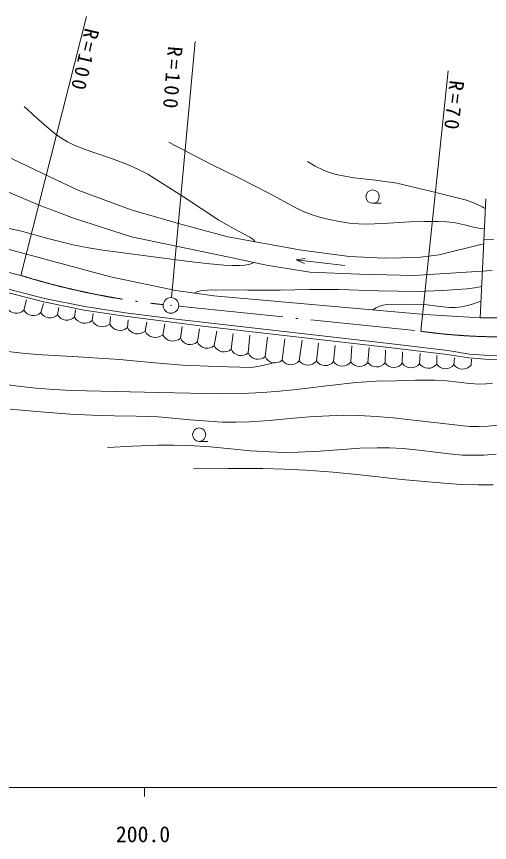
# Model space of a CAD drawing. Units: millimetres, scale not verified. Extents: x 61277 to 701277, y 6480 to 366480.
# Drawn here: x 274595 to 328876, y 185194 to 279900 of the extents above; entities that cross this region are included whole.
import ezdxf
from ezdxf.enums import TextEntityAlignment as Align

# ---------------------------------------------------------------- set-up
doc = ezdxf.new("R2010")
doc.units = ezdxf.units.MM
doc.header["$LTSCALE"] = 1000
doc.linetypes.add('LONG_DASHED_DOTTED', pattern=[15.25, 12, -1.5, 0.25, -1.5])
doc.layers.add('S-SUV', color=7, linetype='Continuous', lineweight=13)
doc.styles.add('ＭＳ ゴシック', font='')
doc.styles.get('ＭＳ ゴシック').set_extended_font_data('MS Gothic')

msp = doc.modelspace()

# ---------------------------------------------------------------- linework, layer by layer
at = {"layer": 'S-SUV'}
for p, q in [((275086, 250210), (282643, 279900)), ((295114, 277017), (292397, 247669)), ((324147, 273666), (321000, 243810)), ((276899, 268292), (275479, 269595)), ((278328, 267011), (276899, 268292)), ((279042, 266430), (278328, 267011)), ((279782, 265905), (279042, 266430)), ((280441, 265516), (279782, 265905)), ((281122, 265185), (280441, 265516)), ((282351, 264700), (281122, 265185)), ((292768, 265125), (292072, 265498)), ((283594, 264275), (282351, 264700)), ((285483, 263628), (283594, 264275)), ((293456, 264758), (292768, 265125)), ((296812, 263026), (293456, 264758)), ((274007, 263628), (278585, 261428)), ((287344, 262927), (285483, 263628)), ((288525, 262409), (287344, 262927)), ((289679, 261837), (288525, 262409)), ((300183, 261353), (296812, 263026)), ((307979, 263268), (308886, 262752)), ((308886, 262752), (309825, 262287)), ((278585, 261428), (281737, 259941)), ((293762, 259217), (289679, 261837)), ((309825, 262287), (310530, 262016)), ((310530, 262016), (311267, 261798)), ((311267, 261798), (312277, 261577)), ((312277, 261577), (313310, 261414)), ((313310, 261414), (315777, 261129)), ((303465, 259676), (300183, 261353)), ((315777, 261129), (318224, 260787)), ((318224, 260787), (322241, 259847)), ((273153, 260001), (277197, 258276)), ((281737, 259941), (287742, 257741)), ((306726, 257943), (303465, 259676)), ((322241, 259847), (326253, 258846)), ((297808, 256550), (293762, 259217)), ((326253, 258846), (327160, 258484)), ((328456, 258984), (327818, 245350)), ((277197, 258276), (281240, 256730)), ((287742, 257741), (293451, 256076)), ((307621, 257524), (306726, 257943)), ((315465, 258481), (316460, 258481)), ((327160, 258484), (328046, 258065)), ((328046, 258065), (328225, 257975)), ((328225, 257975), (328404, 257883)), ((259132, 257095), (285392, 250063)), ((281240, 256730), (287781, 254649)), ((308539, 257160), (307621, 257524)), ((309511, 256854), (308539, 257160)), ((310494, 256608), (309511, 256854)), ((270280, 256325), (275159, 255285)), ((293451, 256076), (298862, 254649)), ((299573, 255552), (297808, 256550)), ((311654, 256380), (310494, 256608)), ((312810, 256213), (311654, 256380)), ((313832, 256124), (312810, 256213)), ((314860, 256096), (313832, 256124)), ((317297, 256193), (314860, 256096)), ((319730, 256350), (317297, 256193)), ((321359, 256408), (319730, 256350)), ((322986, 256407), (321359, 256408)), ((323987, 256346), (322986, 256407)), ((324970, 256226), (323987, 256346)), ((326019, 256016), (324970, 256226)), ((327045, 255750), (326019, 256016)), ((327668, 255616), (327045, 255750)), ((275159, 255285), (278198, 254451)), ((301377, 254602), (299573, 255552)), ((328295, 255542), (327668, 255616)), ((250400, 254196), (277715, 247178)), ((277805, 247568), (250487, 254587)), ((278198, 254451), (281249, 253675)), ((287781, 254649), (298812, 252330)), ((298862, 254649), (307305, 253103)), ((301707, 254358), (301377, 254602)), ((301989, 254077), (301707, 254358)), ((323088, 252568), (328202, 253817)), ((328240, 254363), (329336, 254340)), ((281249, 253675), (282865, 253359)), ((282865, 253359), (284504, 253100)), ((284504, 253100), (289452, 252461)), ((307305, 253103), (312801, 252390)), ((289452, 252461), (294400, 251808)), ((298812, 252330), (303272, 251379)), ((306680, 252000), (307706, 252168)), ((312256, 251353), (306680, 252000)), ((307640, 251599), (306680, 252000)), ((312801, 252390), (316785, 252211)), ((316785, 252211), (320650, 252271)), ((320650, 252271), (323088, 252568)), ((294400, 251808), (296389, 251575)), ((296389, 251575), (298389, 251401)), ((298389, 251401), (299302, 251350)), ((299302, 251350), (300231, 251358)), ((300231, 251358), (300805, 251400)), ((300805, 251400), (301367, 251501)), ((301367, 251501), (301598, 251579)), ((301598, 251579), (301818, 251689)), ((303272, 251379), (308267, 250606)), ((285392, 250063), (292887, 248479)), ((308267, 250606), (313975, 250368)), ((313975, 250368), (320218, 250190)), ((320218, 250190), (329170, 250775)), ((292887, 248479), (297222, 247861)), ((294980, 248181), (295304, 248332)), ((295304, 248332), (295664, 248433)), ((295664, 248433), (296517, 248519)), ((296517, 248519), (297388, 248546)), ((297388, 248546), (301125, 248509)), ((301125, 248509), (304872, 248533)), ((304872, 248533), (308227, 248591)), ((308227, 248591), (311595, 248589)), ((311595, 248589), (316119, 248443)), ((316119, 248443), (320641, 248358)), ((320641, 248358), (323474, 248491)), ((323474, 248491), (326305, 248685)), ((326305, 248685), (327144, 248797)), ((327144, 248797), (327987, 248959)), ((275444, 246230), (275755, 247406)), ((282419, 246632), (277805, 247568)), ((297222, 247861), (321446, 245736)), ((327465, 247095), (327908, 247259)), ((277380, 245968), (277678, 246976)), ((277715, 247178), (282349, 246238)), ((279316, 245706), (279465, 246524)), ((281252, 245445), (281365, 246252)), ((282349, 246238), (287033, 245531)), ((287088, 245927), (282419, 246632)), ((315498, 246258), (315871, 246506)), ((315871, 246506), (316266, 246696)), ((316266, 246696), (316686, 246814)), ((316686, 246814), (317137, 246877)), ((317137, 246877), (319318, 246904)), ((319318, 246904), (321446, 246870)), ((321446, 246870), (322861, 246674)), ((322861, 246674), (324285, 246540)), ((324285, 246540), (324976, 246545)), ((324976, 246545), (325660, 246611)), ((325660, 246611), (326351, 246749)), ((326351, 246749), (327030, 246946)), ((327030, 246946), (327465, 247095)), ((283277, 245038), (283401, 245845)), ((285303, 244631), (285392, 245506)), ((287033, 245531), (295975, 244383)), ((292579, 245223), (287088, 245927)), ((321446, 245736), (327810, 245350)), ((327810, 245350), (332601, 245350)), ((287329, 244224), (287428, 245121)), ((289354, 243817), (289566, 244872)), ((291380, 243410), (291602, 244646)), ((317368, 242403), (292579, 245223)), ((293405, 243003), (293615, 244352)), ((295975, 244383), (317316, 241956)), ((295349, 242584), (295583, 244103)), ((297292, 242164), (297574, 243809)), ((299236, 241745), (299452, 243560)), ((301179, 241325), (301375, 243379)), ((303122, 240906), (303411, 243153)), ((305066, 240486), (305401, 242949)), ((307038, 240436), (307392, 242791)), ((309010, 240387), (309247, 242452)), ((272898, 241558), (274894, 241325)), ((310982, 240337), (311170, 242180)), ((312954, 240287), (313093, 242158)), ((314926, 240237), (315061, 241954)), ((316898, 240187), (316939, 241637)), ((317316, 241956), (324014, 241165)), ((324077, 241610), (317368, 242403)), ((326573, 241199), (324077, 241610)), ((274894, 241325), (276906, 241150)), ((276906, 241150), (281668, 240892)), ((281668, 240892), (286433, 240574)), ((286433, 240574), (290034, 240226)), ((318870, 240137), (318907, 241456)), ((320842, 240087), (320920, 241275)), ((322814, 240037), (322843, 241049)), ((324014, 241165), (326519, 240752)), ((324786, 239988), (324857, 240778)), ((326519, 240752), (328814, 240573)), ((328835, 241023), (326573, 241199)), ((326759, 239938), (326802, 240619)), ((328814, 240573), (332887, 240521)), ((333416, 240964), (328835, 241023)), ((290034, 240226), (293637, 239939)), ((293637, 239939), (297578, 239776)), ((297578, 239776), (301531, 239673)), ((301531, 239673), (302269, 239763)), ((302269, 239763), (303011, 239915)), ((303011, 239915), (303526, 240044)), ((303526, 240044), (304050, 240184)), ((272771, 237774), (274792, 237498)), ((310154, 237563), (313579, 237943)), ((313579, 237943), (315860, 238071)), ((315860, 238071), (318147, 238138)), ((318147, 238138), (320398, 238208)), ((320398, 238208), (322645, 238218)), ((322645, 238218), (323988, 238126)), ((323988, 238126), (325325, 237974)), ((325325, 237974), (326540, 237839)), ((326540, 237839), (327774, 237763)), ((327774, 237763), (328494, 237775)), ((328494, 237775), (329206, 237846)), ((274792, 237498), (276821, 237281)), ((276821, 237281), (278884, 237119)), ((278884, 237119), (280961, 237016)), ((280961, 237016), (285947, 236908)), ((285947, 236908), (290946, 236797)), ((290946, 236797), (294545, 236696)), ((300493, 236691), (302830, 236788)), ((302830, 236788), (304784, 236925)), ((304784, 236925), (306733, 237123)), ((306733, 237123), (310154, 237563)), ((294545, 236696), (298153, 236655)), ((298153, 236655), (300493, 236691)), ((273873, 234890), (277338, 234577)), ((277338, 234577), (280806, 234323)), ((280806, 234323), (283289, 234189)), ((283289, 234189), (285785, 234115)), ((285785, 234115), (288323, 234090)), ((288323, 234090), (290868, 234005)), ((290868, 234005), (294540, 233670)), ((305978, 233792), (308217, 233990)), ((308217, 233990), (310463, 234128)), ((310463, 234128), (312175, 234172)), ((312175, 234172), (313886, 234155)), ((313886, 234155), (315863, 234056)), ((315863, 234056), (317832, 233898)), ((294540, 233670), (298214, 233396)), ((298214, 233396), (299762, 233381)), ((299762, 233381), (301309, 233426)), ((301309, 233426), (303640, 233578)), ((303640, 233578), (305978, 233792)), ((317832, 233898), (322199, 233370)), ((322199, 233370), (326587, 232899)), ((328723, 232932), (329839, 233046)), ((326587, 232899), (327655, 232885)), ((327655, 232885), (328723, 232932)), ((295556, 231190), (296551, 231190)), ((285019, 230481), (287921, 230649)), ((287921, 230649), (290831, 230756)), ((290831, 230756), (292619, 230766)), ((292619, 230766), (294415, 230715)), ((294415, 230715), (296803, 230548)), ((296803, 230548), (299199, 230319)), ((299199, 230319), (301430, 230116)), ((309446, 230074), (312019, 230270)), ((312019, 230270), (313996, 230391)), ((313996, 230391), (315987, 230453)), ((315987, 230453), (317448, 230441)), ((317448, 230441), (318917, 230368)), ((318917, 230368), (320807, 230184)), ((320807, 230184), (322693, 229940)), ((301430, 230116), (303676, 229971)), ((303676, 229971), (305275, 229925)), ((305275, 229925), (306882, 229940)), ((306882, 229940), (309446, 230074)), ((322693, 229940), (324241, 229751)), ((324241, 229751), (325792, 229622)), ((325792, 229622), (327000, 229588)), ((327000, 229588), (328221, 229614)), ((328221, 229614), (329660, 229712)), ((294895, 228044), (298885, 228087)), ((298885, 228087), (302882, 228070)), ((302882, 228070), (305368, 228002)), ((305368, 228002), (307853, 227874)), ((307853, 227874), (310944, 227637)), ((310944, 227637), (314041, 227340)), ((314041, 227340), (318829, 226830)), ((318829, 226830), (323624, 226379)), ((323624, 226379), (325599, 226259)), ((325599, 226259), (327586, 226198)), ((327586, 226198), (329305, 226205)), ((61277, 191480), (600277, 191480)), ((289277, 191480), (289277, 190480))]:
    msp.add_line(p, q, dxfattribs=at)
at = {"layer": 'S-SUV', "linetype": 'LONG_DASHED_DOTTED'}
for p, q in [((253645, 255496), (275086, 250210)), ((293209, 246680), (321000, 243810))]:
    msp.add_line(p, q, dxfattribs=at)
at = {"layer": 'S-SUV'}
for centre, radius in [((315465, 259246), 765), ((292314, 246773), 896), ((292314, 246773), 27), ((295557, 231955), 765)]:
    msp.add_circle(centre, radius, dxfattribs=at)
at = {"layer": 'S-SUV', "linetype": 'LONG_DASHED_DOTTED'}
for centre, radius, start, end in [((300649, 333436), 87063, 252.92596, 263.91414), ((330200, 309562), 66392, 262.03525, 276.99321)]:
    msp.add_arc(centre, radius, start, end, dxfattribs=at)
at = {"layer": 'S-SUV'}
for centre, radius, start, end in [((274574, 247086), 1221, 209.17384, 315.43405), ((276510, 246825), 1221, 209.17384, 315.43405), ((278446, 246563), 1221, 209.17384, 315.43405), ((280382, 246301), 1221, 209.17384, 315.43405), ((282425, 246042), 1317, 206.9868, 310.29541), ((284451, 245636), 1317, 206.9868, 310.29541), ((286477, 245229), 1317, 206.9868, 310.29541), ((288502, 244822), 1317, 206.9868, 310.29541), ((290528, 244415), 1317, 206.9868, 310.29541), ((292554, 244008), 1317, 206.9868, 310.29541), ((294534, 243522), 1243, 204.68958, 310.94977), ((296478, 243103), 1243, 204.68958, 310.94977), ((298421, 242683), 1243, 204.68958, 310.94977), ((300365, 242264), 1243, 204.68958, 310.94977), ((302308, 241844), 1243, 204.68958, 310.94977), ((304251, 241425), 1243, 204.68958, 310.94977), ((306070, 241201), 1233, 215.4212, 321.68141), ((308043, 241151), 1233, 215.4212, 321.68141), ((310015, 241101), 1233, 215.4212, 321.68141), ((311987, 241051), 1233, 215.4212, 321.68141), ((313959, 241001), 1233, 215.4212, 321.68141), ((315931, 240952), 1233, 215.4212, 321.68141), ((317903, 240902), 1233, 215.4212, 321.68141), ((319875, 240852), 1233, 215.4212, 321.68141), ((321847, 240802), 1233, 215.4212, 321.68141), ((323819, 240752), 1233, 215.4212, 321.68141), ((325791, 240702), 1233, 215.4212, 321.68141)]:
    msp.add_arc(centre, radius, start, end, dxfattribs=at)

# ---------------------------------------------------------------- texts
at = {"layer": 'S-SUV', "style": 'ＭＳ ゴシック'}
msp.add_text('200.0', height=1833, dxfattribs=at).set_placement((285996, 184674), align=Align.BOTTOM_LEFT)
at = {"layer": 'S-SUV', "char_height": 1686, "attachment_point": 7, "style": 'ＭＳ ゴシック'}
for s, insert, rotation in [('\\T1.3;R=100', (282437, 278666), 256.9), ('\\T1.3;R=100', (291959, 276536), 265.4), ('\\T1.3;R=70', (324284, 272652), 263.5)]:
    msp.add_mtext(s, dxfattribs=dict(at, insert=insert, rotation=rotation))

doc.saveas('drawing.dxf')
